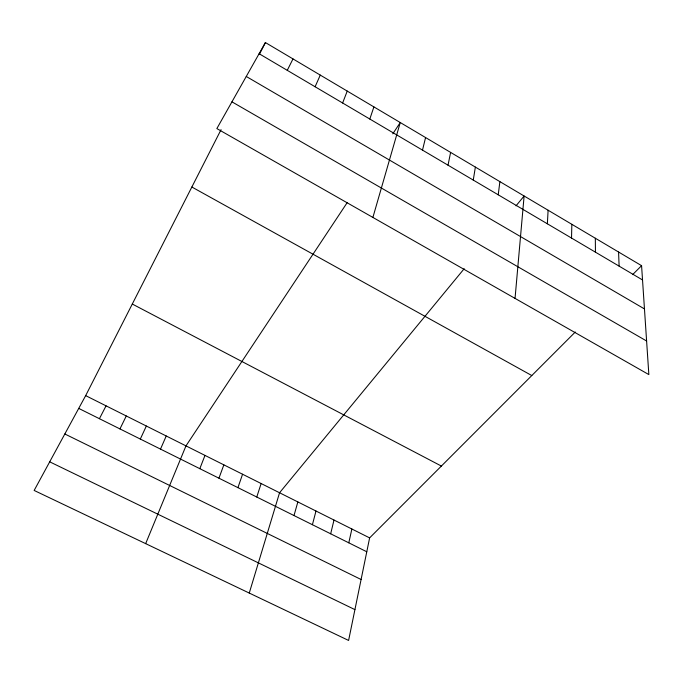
<?xml version="1.0" encoding="UTF-8"?>
<svg xmlns="http://www.w3.org/2000/svg" width="683" height="683" viewBox="0 0 683 683"><rect width="100%" height="100%" fill="white"/><g stroke="black" fill="none" stroke-linecap="round" stroke-linejoin="round"><path stroke-width="1.02" d="M571.534 238.068L571.842 224.306M547.365 223.802L548.107 210.227M515.042 298.394L524.117 196.004L516.015 205.839M498.231 194.817L499.879 181.627M473.268 180.081L475.377 167.087M448.022 165.192L450.609 152.403M575.299 332.006L369.623 537.888L348.603 640.449L34.15 490.445L85.665 395.628L221.061 129.659M348.791 542.814L351.882 529.001M330.666 533.799L334.004 520.045M422.504 150.132L425.569 137.556M312.413 524.706L315.99 511.021M294.006 515.554L297.848 501.928M372.892 217.442L400.264 122.539L392.793 133.817M249.261 593.057L279.552 492.767L464.192 268.718M256.774 497.019L261.128 483.53M369.81 119.047L373.9 106.907M237.94 487.645L242.559 474.233M218.953 478.194L223.845 464.858M199.82 468.675L204.985 455.407M342.618 102.996L347.237 91.095M145.658 543.634L185.972 445.888L347.152 202.68M160.505 449.107L166.234 435.993M315.102 86.758L320.276 75.096M140.314 439.058L146.341 426.03M119.952 428.924L126.278 415.973M287.261 70.34L292.998 58.917M259.309 54.529L265.405 42.551L641.576 265.67L648.85 374.591L216.852 128.575L265.405 42.551M99.419 418.705L106.053 405.847M632.62 274.626L641.576 265.67M49.697 461.828L354.921 609.62M64.825 433.978L361.094 579.508M78.724 408.4L366.771 551.77M85.665 395.628L369.623 537.888M132.289 304.029L441.372 466.062M191.863 187.022L531.801 375.548M231.947 101.835L646.605 341.005M246.264 76.47L644.462 308.921M259.105 53.718L642.532 279.953M618.567 252.027L619.114 266.139M595.328 238.239L595.448 252.181"/></g></svg>
